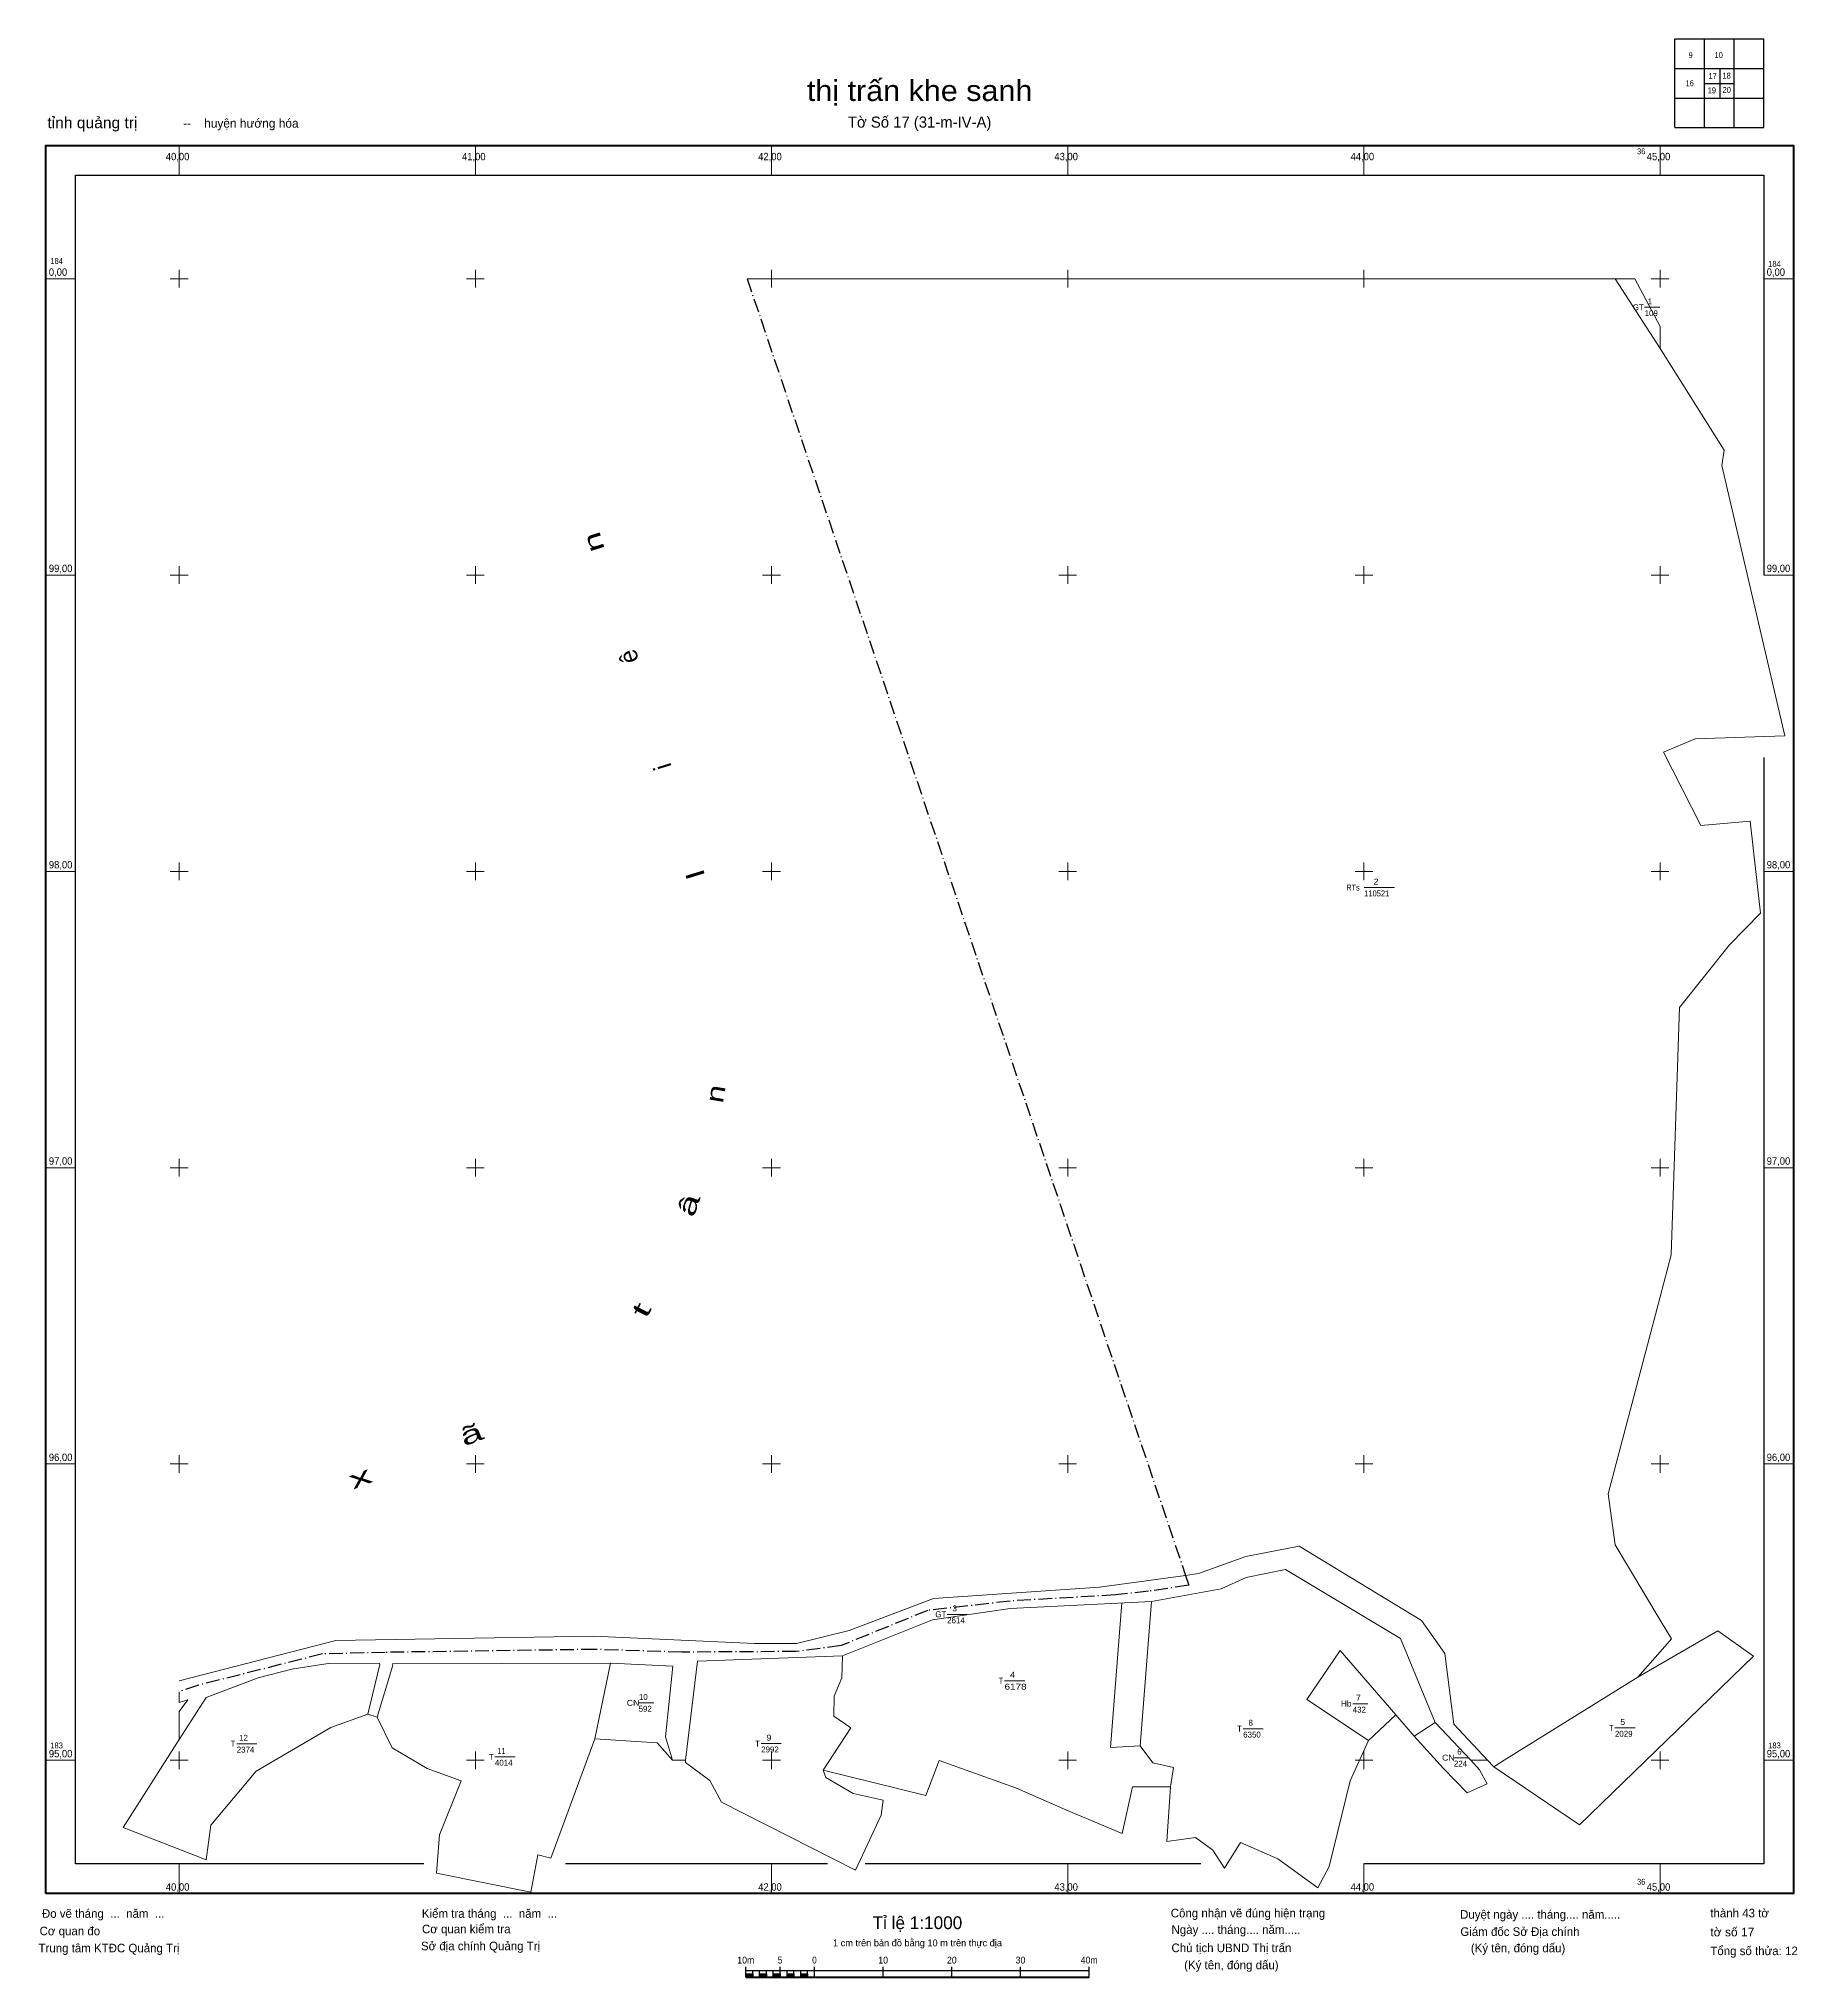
# Model space of a CAD drawing. Header units: metres. Extents: x 363953 to 364546, y 1839427 to 1840081.
import ezdxf
from ezdxf.enums import TextEntityAlignment as Align

# ---------------------------------------------------------------- set-up
doc = ezdxf.new("R2010")
doc.units = ezdxf.units.M
doc.header["$LTSCALE"] = 0.93
doc.linetypes.add('DOT_DASHED', pattern=[7.7, 5, -1.2, 0.3, -1.2])
for name, color, linetype, lineweight in [('10', 7, 'Continuous', 13), ('13', 7, 'Continuous', 13), ('62', 7, 'Continuous', 13)]:
    doc.layers.add(name, color=color, linetype=linetype, lineweight=lineweight)

msp = doc.modelspace()

# ---------------------------------------------------------------- hatches: boundary and pattern name
at = {"layer": '62'}
for points in [[(364191.31, 1839426.78), (364191.31, 1839427.94), (364193.63, 1839427.94), (364193.63, 1839426.78)], [(364195.95, 1839426.78), (364195.95, 1839427.94), (364198.27, 1839427.94), (364198.27, 1839426.78)], [(364200.59, 1839426.78), (364200.59, 1839427.94), (364202.9, 1839427.94), (364202.9, 1839426.78)], [(364205.22, 1839426.78), (364205.22, 1839427.94), (364207.54, 1839427.94), (364207.54, 1839426.78)], [(364209.86, 1839426.78), (364209.86, 1839427.94), (364212.18, 1839427.94), (364212.18, 1839426.78)]]:
    msp.add_hatch(color=256, dxfattribs=at).paths.add_polyline_path(points)

# ---------------------------------------------------------------- linework, layer by layer
at = {"layer": '10', "linetype": 'DOT_DASHED', "lineweight": 25}
msp.add_line((364191.76, 1840000), (364339.78, 1839562.4), dxfattribs=at)
at = {"layer": '10'}
for p, q in [((364484.84, 1840000), (364500, 1839976.52)), ((364491.47, 1840000), (364500, 1839983.88)), ((364500, 1839976.52), (364500, 1839983.88)), ((364318.27, 1839553.12), (364314.41, 1839504.31)), ((364140.38, 1839507.27), (364145.59, 1839532.81)), ((364000, 1839523.15), (364000, 1839519.47)), ((364000, 1839516.47), (364000, 1839506.97)), ((364063.7, 1839515.58), (364066.86, 1839514.56)), ((364410.8, 1839515.29), (364401.55, 1839506.65)), ((364436.05, 1839500), (364424.07, 1839512.8)), ((364324.49, 1839504.92), (364314.41, 1839504.31)), ((364166.52, 1839500), (364170.99, 1839500)), ((364436.05, 1839500), (364441.76, 1839500)), ((364441.76, 1839500), (364443.82, 1839497.81))]:
    msp.add_line(p, q, dxfattribs=at)
for points in [[(364191.76, 1840000), (364484.84, 1840000), (364491.47, 1840000)], [(364503.81, 1839540.99), (364500, 1839547.33), (364484.78, 1839572.68), (364482.48, 1839589.95), (364500, 1839656.45), (364503.71, 1839670.53), (364506.53, 1839754.08), (364523.49, 1839775.16), (364533.93, 1839785.84), (364530.39, 1839817), (364513.74, 1839815.46), (364501.13, 1839840.22), (364511.84, 1839844.75), (364542.16, 1839845.76), (364520.88, 1839937.02), (364521.59, 1839942.19), (364500, 1839976.52)], [(364339.78, 1839562.4), (364344.11, 1839562.99), (364360.13, 1839568.83), (364378.1, 1839572.24), (364419.41, 1839547.2), (364427.32, 1839536.01), (364430.32, 1839512.18), (364441.76, 1839500)], [(364000, 1839526.81), (364052.87, 1839540.48), (364139.91, 1839541.84), (364194.2, 1839539.44), (364208.45, 1839539.45), (364226.18, 1839543.8), (364254.66, 1839554.63), (364310.69, 1839558.47), (364339.78, 1839562.4)], [(364328.34, 1839553.63), (364351.82, 1839557.9), (364360.25, 1839561.66), (364373.57, 1839564.34), (364412.3, 1839541.11), (364424.07, 1839512.8), (364416.96, 1839508.14), (364410.8, 1839515.29)], [(364223.99, 1839535.26), (364254.4, 1839547.41), (364280.58, 1839551.22), (364328.34, 1839553.63)], [(364328.34, 1839553.63), (364324.49, 1839504.92), (364328.7, 1839499.13), (364335.71, 1839497.57), (364334.73, 1839491)], [(364443.82, 1839497.81), (364472.74, 1839478.17), (364531.56, 1839535.11), (364519.51, 1839543.69), (364492.47, 1839528.02)], [(364410.8, 1839515.29), (364392.02, 1839537.08), (364380.77, 1839520.55), (364401.55, 1839506.65)], [(364492.47, 1839528.02), (364500, 1839536.63), (364503.81, 1839540.99)], [(364063.7, 1839515.58), (364067.76, 1839532.31), (364067.69, 1839532.74), (364050.26, 1839532.71), (364038.03, 1839530.8), (364026.66, 1839527.8), (364009.08, 1839521.21), (364000, 1839506.97)], [(364066.86, 1839514.56), (364072.1, 1839532.12), (364072.06, 1839532.6), (364145.59, 1839532.81)], [(364145.59, 1839532.81), (364166.7, 1839531.81), (364164.21, 1839507.92), (364166.52, 1839500)], [(364223.99, 1839535.26), (364175.01, 1839533.42), (364170.99, 1839500)], [(364223.99, 1839535.26), (364223.78, 1839527.83), (364221.14, 1839521.68), (364220.98, 1839514.92), (364226.76, 1839510.93), (364217.48, 1839496.63)], [(364492.47, 1839528.02), (364447.35, 1839500), (364443.82, 1839497.81)], [(364000, 1839516.47), (364002.9, 1839520.39), (364000, 1839519.47)], [(364005.35, 1839467.81), (364009.06, 1839466.35), (364010.65, 1839478.05), (364025.96, 1839496.36), (364051.22, 1839511.08), (364063.7, 1839515.58)], [(364086.84, 1839461.88), (364087.92, 1839474.86), (364095.18, 1839493.05), (364083.71, 1839497.28), (364071.86, 1839504.22), (364066.86, 1839514.56)], [(364000, 1839506.97), (363981.12, 1839477.36), (364005.35, 1839467.81)], [(364140.38, 1839507.27), (364125.52, 1839466.94), (364121.09, 1839468.09), (364118.77, 1839455.45), (364086.84, 1839461.88)], [(364166.52, 1839500), (364161.38, 1839505.92), (364140.38, 1839507.27)], [(364401.55, 1839506.65), (364395.35, 1839493.09), (364388.28, 1839464.2), (364384.4, 1839457), (364370.89, 1839466.72)], [(364441.63, 1839492.01), (364434.84, 1839488.98), (364426.9, 1839497.23), (364416.96, 1839508.14)], [(364170.99, 1839500), (364170.9, 1839499.21), (364179.18, 1839493.18), (364183.06, 1839485.81), (364228.38, 1839462.88), (364237.05, 1839481.49)], [(364237.05, 1839481.49), (364237.68, 1839486.49), (364227.52, 1839488.75), (364218.32, 1839494.2), (364217.48, 1839496.63), (364252.07, 1839488.14)], [(364252.07, 1839488.14), (364256.57, 1839499.89), (364282.7, 1839490.64), (364299.4, 1839483.22), (364318.4, 1839475.27), (364321.92, 1839490.99), (364334.73, 1839491)], [(364436.05, 1839500), (364439.06, 1839496.79), (364441.63, 1839492.01)], [(364352.9, 1839463.64), (364349.02, 1839469.7), (364343.12, 1839473.9), (364333.48, 1839472.57), (364334.73, 1839491)], [(364370.89, 1839466.72), (364358.33, 1839472.27), (364352.9, 1839463.64)]]:
    msp.add_lwpolyline(points, dxfattribs=at)
at = {"layer": '10', "linetype": 'DOT_DASHED', "lineweight": 25}
msp.add_lwpolyline([(364339.78, 1839562.4), (364340.91, 1839559.06), (364327.29, 1839557.07), (364316.17, 1839555.82), (364280.53, 1839553.73), (364252.72, 1839550.56), (364223.55, 1839538.69), (364208.2, 1839536.7), (364169.76, 1839536.51), (364140.39, 1839537.42), (364069.57, 1839536.42), (364048.34, 1839535.88), (364006.54, 1839525.35), (364000, 1839523.15)], dxfattribs=at)
at = {"layer": '13'}
for p, q in [((364494.79, 1839990.39), (364499.89, 1839990.39)), ((364400.09, 1839794.55), (364410.29, 1839794.55)), ((364259.29, 1839549.25), (364266.09, 1839549.25)), ((364278.67, 1839526.85), (364285.47, 1839526.85)), ((364155.12, 1839519.38), (364160.22, 1839519.38)), ((364396.22, 1839519.09), (364401.32, 1839519.09)), ((364359.24, 1839510.66), (364366.04, 1839510.66)), ((364484.76, 1839510.93), (364491.56, 1839510.93)), ((364019.44, 1839505.58), (364026.24, 1839505.58)), ((364196.5, 1839505.64), (364203.3, 1839505.64)), ((364106.6, 1839501.16), (364113.4, 1839501.16)), ((364430.39, 1839500.88), (364435.49, 1839500.88))]:
    msp.add_line(p, q, dxfattribs=at)
at = {"layer": '62', "lineweight": 25}
for p, q in [((364505, 1840081), (364535, 1840081)), ((364505, 1840051), (364505, 1840081)), ((364515, 1840051), (364515, 1840081)), ((364525, 1840051), (364525, 1840081)), ((364505, 1840071), (364535, 1840071)), ((364505, 1840061), (364535, 1840061)), ((364218.92, 1839465), (364130.38, 1839465)), ((364344.93, 1839465), (364231.62, 1839465)), ((364191.31, 1839426.78), (364191.31, 1839430.25)), ((364191.31, 1839429.1), (364307.25, 1839429.1)), ((364191.31, 1839426.78), (364191.31, 1839429.1)), ((364193.63, 1839426.78), (364193.63, 1839429.1)), ((364195.95, 1839426.78), (364195.95, 1839429.1)), ((364198.27, 1839426.78), (364198.27, 1839429.1)), ((364200.59, 1839426.78), (364200.59, 1839429.1)), ((364202.9, 1839426.78), (364202.9, 1839430.25)), ((364202.9, 1839426.78), (364202.9, 1839429.1)), ((364205.22, 1839426.78), (364205.22, 1839429.1)), ((364207.54, 1839426.78), (364207.54, 1839429.1)), ((364209.86, 1839426.78), (364209.86, 1839429.1)), ((364212.18, 1839426.78), (364212.18, 1839429.1)), ((364214.5, 1839426.78), (364214.5, 1839430.25)), ((364237.7, 1839426.78), (364237.7, 1839430.25)), ((364260.88, 1839426.78), (364260.88, 1839430.25)), ((364284.07, 1839426.78), (364284.07, 1839430.25)), ((364307.25, 1839426.78), (364307.25, 1839430.25))]:
    msp.add_line(p, q, dxfattribs=at)
at = {"layer": '62'}
for p, q in [((364000, 1840035), (364000, 1840045)), ((364100, 1840035), (364100, 1840045)), ((364200, 1840035), (364200, 1840045)), ((364300, 1840035), (364300, 1840045)), ((364400, 1840035), (364400, 1840045)), ((364500, 1840035), (364500, 1840045)), ((364000, 1839997), (364000, 1840003)), ((364100, 1839997), (364100, 1840003)), ((364200, 1839997), (364200, 1840003)), ((364300, 1839997), (364300, 1840003)), ((364400, 1839997), (364400, 1840003)), ((364500, 1839997), (364500, 1840003)), ((363955, 1840000), (363965, 1840000)), ((363997, 1840000), (364003, 1840000)), ((364097, 1840000), (364103, 1840000)), ((364197, 1840000), (364203, 1840000)), ((364297, 1840000), (364303, 1840000)), ((364397, 1840000), (364403, 1840000)), ((364497, 1840000), (364503, 1840000)), ((364535, 1840000), (364545, 1840000)), ((364000, 1839897), (364000, 1839903)), ((364100, 1839897), (364100, 1839903)), ((364200, 1839897), (364200, 1839903)), ((364300, 1839897), (364300, 1839903)), ((364400, 1839897), (364400, 1839903)), ((364500, 1839897), (364500, 1839903)), ((363955, 1839900), (363965, 1839900)), ((363997, 1839900), (364003, 1839900)), ((364097, 1839900), (364103, 1839900)), ((364197, 1839900), (364203, 1839900)), ((364297, 1839900), (364303, 1839900)), ((364397, 1839900), (364403, 1839900)), ((364497, 1839900), (364503, 1839900)), ((364535, 1839900), (364545, 1839900)), ((363955, 1839800), (363965, 1839800)), ((363997, 1839800), (364003, 1839800)), ((364000, 1839797), (364000, 1839803)), ((364097, 1839800), (364103, 1839800)), ((364100, 1839797), (364100, 1839803)), ((364197, 1839800), (364203, 1839800)), ((364200, 1839797), (364200, 1839803)), ((364297, 1839800), (364303, 1839800)), ((364300, 1839797), (364300, 1839803)), ((364397, 1839800), (364403, 1839800)), ((364400, 1839797), (364400, 1839803)), ((364497, 1839800), (364503, 1839800)), ((364500, 1839797), (364500, 1839803)), ((364535, 1839800), (364545, 1839800)), ((363955, 1839700), (363965, 1839700)), ((363997, 1839700), (364003, 1839700)), ((364000, 1839697), (364000, 1839703)), ((364097, 1839700), (364103, 1839700)), ((364100, 1839697), (364100, 1839703)), ((364197, 1839700), (364203, 1839700)), ((364200, 1839697), (364200, 1839703)), ((364297, 1839700), (364303, 1839700)), ((364300, 1839697), (364300, 1839703)), ((364397, 1839700), (364403, 1839700)), ((364400, 1839697), (364400, 1839703)), ((364497, 1839700), (364503, 1839700)), ((364500, 1839697), (364500, 1839703)), ((364535, 1839700), (364545, 1839700)), ((364000, 1839597), (364000, 1839603)), ((364100, 1839597), (364100, 1839603)), ((364200, 1839597), (364200, 1839603)), ((364300, 1839597), (364300, 1839603)), ((364400, 1839597), (364400, 1839603)), ((364500, 1839597), (364500, 1839603)), ((363955, 1839600), (363965, 1839600)), ((363997, 1839600), (364003, 1839600)), ((364097, 1839600), (364103, 1839600)), ((364197, 1839600), (364203, 1839600)), ((364297, 1839600), (364303, 1839600)), ((364397, 1839600), (364403, 1839600)), ((364497, 1839600), (364503, 1839600)), ((364535, 1839600), (364545, 1839600)), ((363955, 1839500), (363965, 1839500)), ((363997, 1839500), (364003, 1839500)), ((364000, 1839497), (364000, 1839503)), ((364097, 1839500), (364103, 1839500)), ((364100, 1839497), (364100, 1839503)), ((364197, 1839500), (364203, 1839500)), ((364200, 1839497), (364200, 1839503)), ((364297, 1839500), (364303, 1839500)), ((364300, 1839497), (364300, 1839503)), ((364397, 1839500), (364403, 1839500)), ((364400, 1839497), (364400, 1839503)), ((364497, 1839500), (364503, 1839500)), ((364500, 1839497), (364500, 1839503)), ((364535, 1839500), (364545, 1839500)), ((364000, 1839455), (364000, 1839465)), ((364200, 1839455), (364200, 1839465)), ((364300, 1839455), (364300, 1839465)), ((364400, 1839455), (364400, 1839465)), ((364500, 1839455), (364500, 1839465))]:
    msp.add_line(p, q, dxfattribs=at)
at = {"layer": '62', "lineweight": 40}
msp.add_line((364191.31, 1839426.78), (364307.25, 1839426.78), dxfattribs=at)
at = {"layer": '62', "lineweight": 25}
for points in [[(364505, 1840051), (364535, 1840051), (364535, 1840081)], [(364515, 1840065.94), (364520.19, 1840065.94), (364525, 1840065.94)], [(364520.19, 1840071), (364520.19, 1840065.94), (364520.19, 1840061)], [(364082.6, 1839465), (363965, 1839465), (363965, 1840035), (364535, 1840035), (364535, 1839900.06)], [(364535, 1839838.38), (364535, 1839465), (364400, 1839465)]]:
    msp.add_lwpolyline(points, dxfattribs=at)
at = {"layer": '62', "lineweight": 40}
msp.add_lwpolyline([(363955, 1839455), (363955, 1840045), (364545, 1840045), (364545, 1839455)], close=True, dxfattribs=at)
at = {"layer": '62', "lineweight": 25}
for points in [[(364191.31, 1839426.78), (364191.31, 1839427.94), (364193.63, 1839427.94), (364193.63, 1839426.78)], [(364195.95, 1839426.78), (364195.95, 1839427.94), (364198.27, 1839427.94), (364198.27, 1839426.78)], [(364200.59, 1839426.78), (364200.59, 1839427.94), (364202.9, 1839427.94), (364202.9, 1839426.78)], [(364205.22, 1839426.78), (364205.22, 1839427.94), (364207.54, 1839427.94), (364207.54, 1839426.78)], [(364209.86, 1839426.78), (364209.86, 1839427.94), (364212.18, 1839427.94), (364212.18, 1839426.78)]]:
    msp.add_lwpolyline(points, close=True, dxfattribs=at)

# ---------------------------------------------------------------- texts
at = {"layer": '10'}
for s, rotation, width, p in [('n', 107.079, 1.5, (364142.753, 1839911.929)), ('l', 107.079, 1.45, (364177.198, 1839799.849)), ('n', 80.641, 1.35, (364184.028, 1839724.462)), ('â', 70.656, 1.65, (364174.849, 1839686.421)), ('t', 62.661, 1.9, (364158.654, 1839650.572)), ('ã', 21.192, 1.7, (364099.731, 1839607.259)), ('x', 21.192, 1.85, (364062.171, 1839592.697))]:
    msp.add_text(s, height=6, rotation=rotation, dxfattribs=dict(at, width=width)).set_placement(p, align=Align.CENTER)
for s, p in [('ê', (364154.624, 1839873.324)), ('i', (364166.033, 1839836.194))]:
    msp.add_text(s, height=6, rotation=107.079, dxfattribs=at).set_placement(p, align=Align.CENTER)
at = {"layer": '13'}
for s, p in [('GT', (364490.79, 1839989.39)), ('109', (364494.79, 1839987.39)), ('GT', (364255.29, 1839548.25)), ('3', (364261.09, 1839550.25)), ('2614', (364259.29, 1839546.25)), ('592', (364155.12, 1839516.38)), ('10', (364155.22, 1839520.38)), ('432', (364396.22, 1839516.09)), ('6350', (364359.24, 1839507.66)), ('8', (364361.04, 1839511.66)), ('2029', (364484.76, 1839507.93)), ('2374', (364019.44, 1839502.58)), ('12', (364020.24, 1839506.58)), ('2992', (364196.5, 1839502.64)), ('6', (364431.49, 1839501.88)), ('4014', (364106.6, 1839498.16)), ('224', (364430.39, 1839497.88))]:
    msp.add_text(s, height=2, dxfattribs=at).set_placement(p)
for s, width, p in [('1', 0.85, (364495.89, 1839991.39)), ('2', 1.1, (364403.29, 1839795.55)), ('RTs', 0.8, (364394.09, 1839793.55)), ('110521', 0.95, (364400.09, 1839791.55)), ('4', 1.25, (364280.47, 1839527.85)), ('T', 0.95, (364276.67, 1839525.85)), ('6178', 1.25, (364278.67, 1839523.85)), ('CN', 1.1, (364151.12, 1839518.38)), ('Hb', 1.05, (364392.22, 1839518.09)), ('7', 1.1, (364397.32, 1839520.09)), ('T', 0.9, (364357.24, 1839509.66)), ('T', 0.9, (364482.76, 1839509.93)), ('5', 1.1, (364486.56, 1839511.93)), ('T', 0.9, (364017.44, 1839504.58)), ('11', 0.9, (364107.4, 1839502.16)), ('T', 0.9, (364194.5, 1839504.64)), ('9', 1.1, (364198.3, 1839506.64)), ('T', 0.9, (364104.6, 1839500.16)), ('CN', 1.1, (364426.39, 1839499.88))]:
    msp.add_text(s, height=2, dxfattribs=dict(at, width=width)).set_placement(p)
at = {"layer": '62'}
for s, height, width, p in [('9', 2, 0.9, (364510.3, 1840074.47)), ('10', 2, 0.95, (364519.785, 1840074.49)), ('thị trấn khe sanh', 7, 1.1, (364250, 1840060)), ('16', 2, 0.9, (364510, 1840065)), ('17', 2, 0.95, (364517.715, 1840067.42)), ('18', 2, 0.95, (364522.455, 1840067.55)), ('19', 2, 0.95, (364517.475, 1840062.58)), ('20', 2, 0.95, (364522.495, 1840062.74)), ('10m', 2.319, 0.95, (364191.305, 1839431.41)), ('5', 2.319, 0.9, (364202.89, 1839431.41)), ('0', 2.319, 0.9, (364214.48, 1839431.41)), ('10', 2.319, 0.95, (364237.68, 1839431.41)), ('20', 2.319, 0.95, (364260.86, 1839431.41)), ('30', 2.319, 0.95, (364284.05, 1839431.41)), ('40m', 2.319, 0.95, (364307.245, 1839431.41))]:
    msp.add_text(s, height=height, dxfattribs=dict(at, width=width)).set_placement(p, align=Align.CENTER)
for s, height, width, p in [('tỉnh quảng trị ', 3.75, 1.05, (363955.49, 1840050.82)), ('40,00', 2.5, 0.95, (363995.5, 1840040)), ('41,00', 2.5, 0.95, (364095.5, 1840040)), ('42,00', 2.5, 0.95, (364195.5, 1840040)), ('43,00', 2.5, 0.95, (364295.5, 1840040)), ('44,00', 2.5, 0.95, (364395.5, 1840040)), ('45,00', 2.5, 0.95, (364495.5, 1840040)), ('184', 2, 0.95, (363956.5, 1840005)), ('0,00', 2.5, 0.95, (363956, 1840001)), ('0,00', 2.5, 0.95, (364536, 1840001)), ('184', 2, 0.95, (364536.5, 1840004)), ('99,00', 2.5, 0.95, (363956, 1839901)), ('99,00', 2.5, 0.95, (364536, 1839901)), ('98,00', 2.5, 0.95, (363956, 1839801)), ('98,00', 2.5, 0.95, (364536, 1839801)), ('97,00', 2.5, 0.95, (363956, 1839701)), ('97,00', 2.5, 0.95, (364536, 1839701)), ('96,00', 2.5, 0.95, (363956, 1839601)), ('96,00', 2.5, 0.95, (364536, 1839601)), ('95,00', 2.5, 0.95, (363956, 1839501)), ('183', 2, 0.95, (363956.5, 1839504)), ('95,00', 2.5, 0.95, (364536, 1839501)), ('183', 2, 0.95, (364536.5, 1839504)), ('40,00', 2.5, 0.95, (363995.5, 1839456)), ('42,00', 2.5, 0.95, (364195.5, 1839456)), ('43,00', 2.5, 0.95, (364295.5, 1839456)), ('44,00', 2.5, 0.95, (364395.5, 1839456)), ('45,00', 2.5, 0.95, (364495.5, 1839456)), ('tờ số 17', 2.9, 1.05, (364516.96, 1839440.59))]:
    msp.add_text(s, height=height, dxfattribs=dict(at, width=width)).set_placement(p)
for s, height, p in [('   --    huyện hướng hóa', 3, (363997.97, 1840051)), ('Đo vẽ tháng  ...  năm  ...', 2.898, (363953.66, 1839446.84)), ('Cơ quan kiểm tra', 2.898, (364081.98, 1839441.61)), ('Kiểm tra tháng  ...  năm  ...', 2.898, (364081.94, 1839446.84)), ('Công nhận vẽ đúng hiện trạng', 2.898, (364334.78, 1839446.98)), ('Ngày .... tháng.... năm.....', 2.898, (364335.05, 1839441.41)), ('Duyệt ngày .... tháng.... năm.....', 2.898, (364432.48, 1839446.52)), ('thành 43 tờ', 2.898, (364516.96, 1839446.98)), ('Trung tâm KTĐC Quảng Trị', 2.898, (363952.5, 1839435.17)), ('Cơ quan đo', 2.898, (363952.88, 1839440.94)), ('Sở địa chính Quảng Trị', 2.898, (364081.63, 1839435.88)), ('Chủ tịch UBND Thị trấn', 2.898, (364335.03, 1839435.25)), ('Giám đốc Sở Địa chính', 2.898, (364432.57, 1839440.72)), ('(Ký tên, đóng dấu) ', 2.898, (364436.11, 1839435.2)), ('(Ký tên, đóng dấu) ', 2.898, (364339.32, 1839429.48)), ('Tổng số thửa: 12', 2.9, (364516.96, 1839434.23))]:
    msp.add_text(s, height=height, dxfattribs=at).set_placement(p)
for s, height, p in [('Tờ Số 17 (31-m-IV-A)', 3.75, (364250.005, 1840051)), ('Tỉ lệ 1:1000', 4.333, (364249.255, 1839443.01)), ('1 cm trên bản đồ bằng 10 m trên thực địa', 2.318, (364249.275, 1839437.21))]:
    msp.add_text(s, height=height, dxfattribs=at).set_placement(p, align=Align.CENTER)
at = {"layer": '62', "width": 0.9}
for p in [(364495, 1840042), (364495, 1839458)]:
    msp.add_text('36', height=2, dxfattribs=at).set_placement(p, align=Align.RIGHT)

doc.saveas('drawing.dxf')
